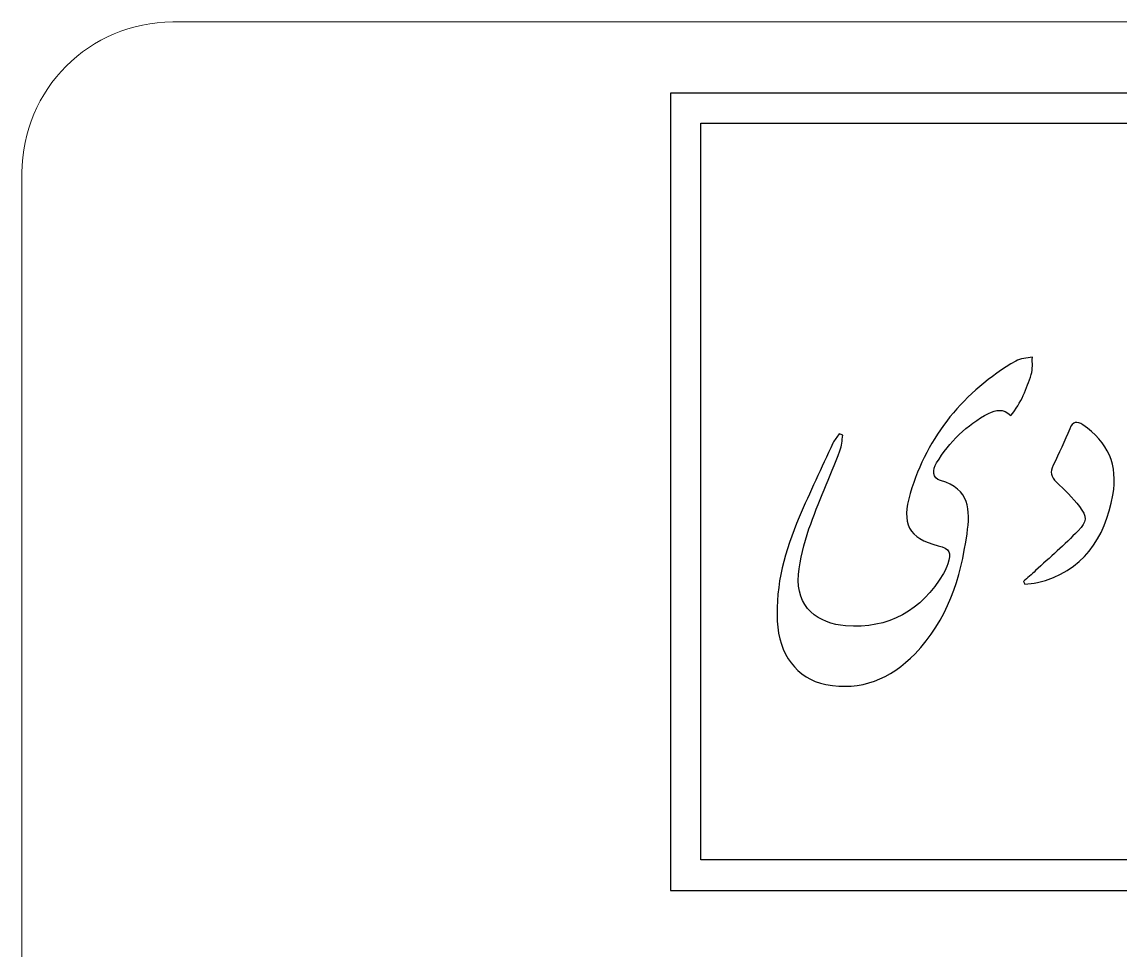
# Model space of a CAD drawing. Header units: millimetres. Extents: x -20.2 to 19.8, y -19.9 to 20.1.
# Drawn here: x -20.18 to 1.68, y 1.61 to 20.07 of the extents above; entities that cross this region are included whole.
import ezdxf

# ---------------------------------------------------------------- set-up
doc = ezdxf.new("R2010")
doc.units = ezdxf.units.MM
doc.header["$MEASUREMENT"] = 0
doc.layers.add('Layer 1', color=7, linetype='Continuous')

msp = doc.modelspace()

# ---------------------------------------------------------------- linework, layer by layer
at = {"layer": 'Layer 1', "color": 250, "lineweight": 18}
msp.add_open_spline([(-17.1794, 20.0744), (-17.1794, 20.0744), (16.8206, 20.0744), (16.8206, 20.0744), (18.4729, 20.0744), (19.8206, 18.7267), (19.8206, 17.0744), (19.8206, 17.0744), (19.8206, -16.9256), (19.8206, -16.9256), (19.8206, -18.5779), (18.4729, -19.9256), (16.8206, -19.9256), (16.8206, -19.9256), (-17.1794, -19.9256), (-17.1794, -19.9256), (-18.8317, -19.9256), (-20.1794, -18.5779), (-20.1794, -16.9256), (-20.1794, -16.9256), (-20.1794, 17.0744), (-20.1794, 17.0744), (-20.1794, 18.7267), (-18.8317, 20.0744), (-17.1794, 20.0744)], degree=3, knots=[0, 0, 0, 0, 0.125, 0.125, 0.125, 0.25, 0.25, 0.25, 0.375, 0.375, 0.375, 0.5, 0.5, 0.5, 0.625, 0.625, 0.625, 0.75, 0.75, 0.75, 0.875, 0.875, 0.875, 1, 1, 1, 1], dxfattribs=at)
at = {"layer": 'Layer 1', "color": 230}
for points, knots in [([(8.1741, 2.796), (8.1741, 2.796), (-7.2711, 2.796), (-7.2711, 2.796), (-7.2711, 2.796), (-7.2711, 18.6602), (-7.2711, 18.6602), (-7.2711, 18.6602), (8.1741, 18.6602), (8.1741, 18.6602), (8.1741, 18.6602), (8.1741, 2.796), (8.1741, 2.796)], [0, 0, 0, 0, 0.25, 0.25, 0.25, 0.5, 0.5, 0.5, 0.75, 0.75, 0.75, 1, 1, 1, 1]), ([(-6.6651, 3.4021), (-6.6651, 3.4021), (7.5679, 3.4021), (7.5679, 3.4021), (7.5679, 3.4021), (7.5679, 18.0639), (7.5679, 18.0639), (7.5679, 18.0639), (-6.6651, 18.0639), (-6.6651, 18.0639), (-6.6651, 18.0639), (-6.6651, 3.4021), (-6.6651, 3.4021)], [0, 0, 0, 0, 0.25, 0.25, 0.25, 0.5, 0.5, 0.5, 0.75, 0.75, 0.75, 1, 1, 1, 1]), ([(-0.4961, 12.243), (-0.6497, 12.3918), (-0.7944, 12.3589), (-0.9368, 12.2859), (-1.3793, 12.06), (-1.7157, 11.7195), (-1.9738, 11.3006), (-2.0578, 11.1642), (-2.0622, 10.9942), (-1.8943, 10.9486), (-1.3091, 10.7905), (-1.3001, 10.3592), (-1.3665, 9.8933), (-1.4932, 9.0042), (-1.7586, 8.1714), (-2.4017, 7.5052), (-2.8897, 6.9998), (-3.4782, 6.7585), (-4.1783, 6.8948), (-4.7651, 7.0091), (-5.1113, 7.4998), (-5.1445, 8.1506), (-5.1817, 8.8819), (-4.9893, 9.5605), (-4.7079, 10.2198), (-4.4964, 10.7158), (-4.2641, 11.2034), (-4.0373, 11.6927), (-4.0057, 11.7611), (-3.9524, 11.819), (-3.9095, 11.8817), (-3.8861, 11.873), (-3.8626, 11.8642), (-3.8392, 11.8556), (-3.8572, 11.751), (-3.8589, 11.6401), (-3.8968, 11.5432), (-4.0996, 11.0231), (-4.3275, 10.5123), (-4.5144, 9.9869), (-4.6177, 9.6966), (-4.6873, 9.3873), (-4.7199, 9.0813), (-4.7896, 8.4294), (-4.314, 8.1004), (-3.7879, 8.0598), (-2.9212, 7.9921), (-2.2778, 8.3647), (-1.8364, 9.1024), (-1.8009, 9.1621), (-1.7704, 9.2261), (-1.7485, 9.2918), (-1.6752, 9.516), (-1.7094, 9.5964), (-1.9389, 9.6537), (-2.5364, 9.8042), (-2.6779, 10.09), (-2.4969, 10.6963), (-2.1534, 11.8478), (-1.4319, 12.7199), (-0.3979, 13.3289), (-0.3048, 13.3835), (-0.1781, 13.3815), (-0.0671, 13.4059), (-0.0728, 13.2907), (-0.0537, 13.167), (-0.0892, 13.0617), (-0.1844, 12.7819), (-0.283, 12.4993), (-0.4961, 12.243)], [0, 0, 0, 0, 0.0434783, 0.0434783, 0.0434783, 0.0869565, 0.0869565, 0.0869565, 0.1304348, 0.1304348, 0.1304348, 0.173913, 0.173913, 0.173913, 0.2173913, 0.2173913, 0.2173913, 0.2608696, 0.2608696, 0.2608696, 0.3043478, 0.3043478, 0.3043478, 0.3478261, 0.3478261, 0.3478261, 0.3913043, 0.3913043, 0.3913043, 0.4347826, 0.4347826, 0.4347826, 0.4782609, 0.4782609, 0.4782609, 0.5217391, 0.5217391, 0.5217391, 0.5652174, 0.5652174, 0.5652174, 0.6086957, 0.6086957, 0.6086957, 0.6521739, 0.6521739, 0.6521739, 0.6956522, 0.6956522, 0.6956522, 0.7391304, 0.7391304, 0.7391304, 0.7826087, 0.7826087, 0.7826087, 0.826087, 0.826087, 0.826087, 0.8695652, 0.8695652, 0.8695652, 0.9130435, 0.9130435, 0.9130435, 0.9565217, 0.9565217, 0.9565217, 1, 1, 1, 1]), ([(-0.2456, 8.9398), (-0.1645, 9.0128), (-0.0828, 9.0848), (-0.0026, 9.1586), (0.2809, 9.421), (0.5735, 9.6747), (0.8442, 9.9498), (1.0232, 10.1318), (1.0252, 10.2341), (0.8694, 10.4358), (0.7347, 10.6101), (0.5752, 10.7676), (0.4136, 10.9181), (0.3017, 11.022), (0.2826, 11.1205), (0.3476, 11.2548), (0.4636, 11.4945), (0.5775, 11.7351), (0.6784, 11.9815), (0.7397, 12.1313), (0.8168, 12.1377), (0.9385, 12.0565), (1.4418, 11.7214), (1.6418, 11.2535), (1.5354, 10.663), (1.3792, 9.7973), (0.9371, 9.1378), (0.0329, 8.919), (-0.0486, 8.8992), (-0.1344, 8.8979), (-0.2182, 8.8881), (-0.2276, 8.9052), (-0.2366, 8.9227), (-0.2456, 8.9398)], [0, 0, 0, 0, 0.0909091, 0.0909091, 0.0909091, 0.1818182, 0.1818182, 0.1818182, 0.2727273, 0.2727273, 0.2727273, 0.3636364, 0.3636364, 0.3636364, 0.4545455, 0.4545455, 0.4545455, 0.5454545, 0.5454545, 0.5454545, 0.6363636, 0.6363636, 0.6363636, 0.7272727, 0.7272727, 0.7272727, 0.8181818, 0.8181818, 0.8181818, 0.9090909, 0.9090909, 0.9090909, 1, 1, 1, 1])]:
    msp.add_open_spline(points, degree=3, knots=knots, dxfattribs=at)

doc.saveas('drawing.dxf')
